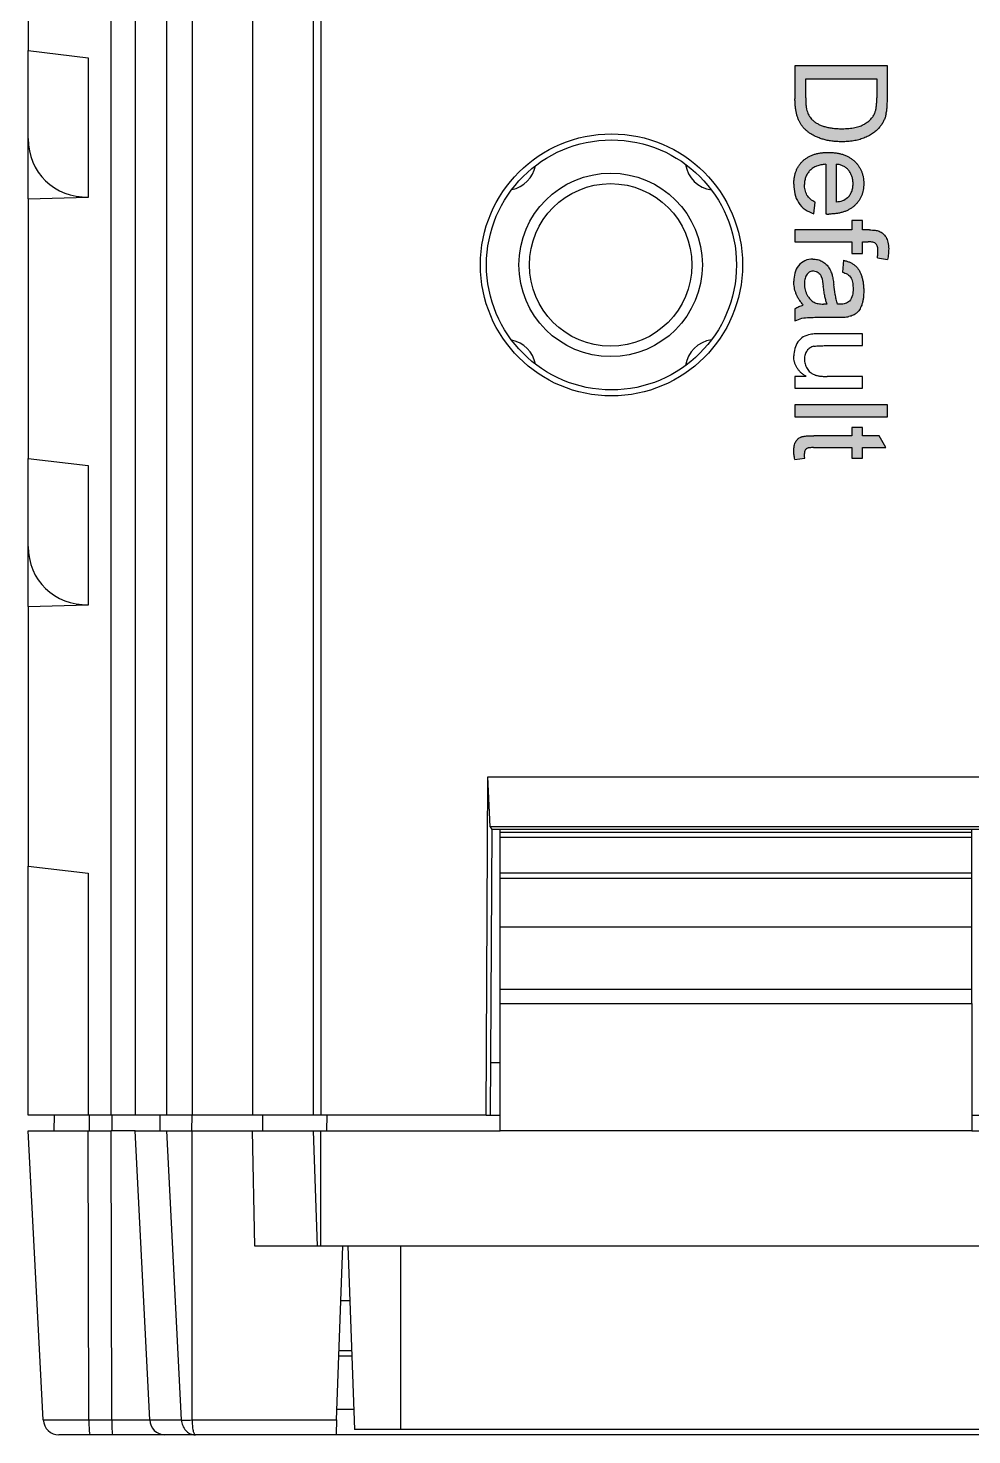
# Model space of a CAD drawing. Extents: x 322 to 1472, y 144 to 807.
# Drawn here: x 793.95 to 811.95, y 313.32 to 340.16 of the extents above; entities that cross this region are included whole.
import ezdxf

# ---------------------------------------------------------------- set-up
doc = ezdxf.new("R2010")
doc.units = 0
doc.header["$LTSCALE"] = 2
doc.layers.get('0').update_dxf_attribs({"linetype": 'CONTINUOUS'})
doc.layers.add('DIM', color=7, linetype='CONTINUOUS')

msp = doc.modelspace()

# ---------------------------------------------------------------- hatches: boundary and pattern name
at = {"layer": 'DIM'}
h = msp.add_hatch(color=7, dxfattribs=at)
edge = h.paths.add_edge_path()
edge.add_line((810.341, 338.832), (810.341, 339.436))
edge.add_line((810.341, 339.436), (808.577, 339.436))
edge.add_line((808.577, 339.436), (808.577, 338.804))
edge.add_spline(control_points=[(808.577, 338.804), (808.577, 338.778), (808.578, 338.728), (808.584, 338.655), (808.593, 338.587), (808.606, 338.524), (808.623, 338.465), (808.643, 338.41), (808.667, 338.359), (808.695, 338.313), (808.727, 338.27), (808.765, 338.229), (808.808, 338.19), (808.856, 338.153), (808.911, 338.118), (808.972, 338.086), (809.04, 338.059), (809.114, 338.033), (809.194, 338.013), (809.281, 337.999), (809.373, 337.99), (809.436, 337.989), (809.469, 337.988)], knot_values=[0, 0, 0, 0, 0.055711, 0.108245, 0.158034, 0.204733, 0.249127, 0.291321, 0.331315, 0.369829, 0.408152, 0.448111, 0.490062, 0.533959, 0.58038, 0.629976, 0.683019, 0.739655, 0.799762, 0.862723, 0.929456, 1, 1, 1, 1], degree=3, periodic=0)
edge.add_spline(control_points=[(809.469, 337.988), (809.488, 337.988), (809.526, 337.989), (809.583, 337.992), (809.638, 337.997), (809.691, 338.005), (809.743, 338.014), (809.793, 338.027), (809.841, 338.04), (809.888, 338.057), (809.933, 338.075), (809.976, 338.095), (810.016, 338.118), (810.055, 338.142), (810.092, 338.17), (810.127, 338.199), (810.159, 338.23), (810.179, 338.253), (810.189, 338.264)], knot_values=[0, 0, 0, 0, 0.073164, 0.144212, 0.213251, 0.280903, 0.346729, 0.411033, 0.474185, 0.536158, 0.597, 0.656299, 0.714647, 0.772453, 0.829467, 0.886118, 0.943188, 1, 1, 1, 1], degree=3, periodic=0)
edge.add_spline(control_points=[(810.189, 338.264), (810.204, 338.282), (810.233, 338.319), (810.268, 338.381), (810.297, 338.449), (810.309, 338.496), (810.315, 338.521)], knot_values=[0, 0, 0, 0, 0.242191, 0.486857, 0.738805, 1, 1, 1, 1], degree=3, periodic=0)
edge.add_spline(control_points=[(810.315, 338.521), (810.321, 338.546), (810.325, 338.572), (810.329, 338.598), (810.332, 338.624), (810.335, 338.65), (810.336, 338.676), (810.34, 338.728), (810.341, 338.78), (810.341, 338.832)], knot_values=[0, 0, 0, 0, 0.000078, 0.000078, 0.000078, 0.000157, 0.000157, 0.000157, 0.000313, 0.000313, 0.000313, 0.000313], degree=3, periodic=0)
edge = h.paths.add_edge_path()
edge.add_spline(control_points=[(809.211, 337.785), (809.237, 337.784), (809.288, 337.784), (809.362, 337.776), (809.431, 337.763), (809.496, 337.745), (809.557, 337.722), (809.613, 337.692), (809.665, 337.659), (809.711, 337.62), (809.753, 337.577), (809.789, 337.531), (809.82, 337.481), (809.845, 337.429), (809.865, 337.373), (809.879, 337.315), (809.887, 337.253), (809.888, 337.211), (809.889, 337.189)], knot_values=[0, 0, 0, 0, 0.077009, 0.149528, 0.219025, 0.284892, 0.348444, 0.409696, 0.470089, 0.529663, 0.588511, 0.645802, 0.702657, 0.759421, 0.816772, 0.875637, 0.93649, 1, 1, 1, 1], degree=3, periodic=0)
edge.add_spline(control_points=[(809.889, 337.189), (809.888, 337.168), (809.887, 337.127), (809.879, 337.067), (809.866, 337.01), (809.846, 336.956), (809.821, 336.905), (809.791, 336.857), (809.755, 336.812), (809.715, 336.77), (809.669, 336.732), (809.618, 336.699), (809.563, 336.671), (809.503, 336.648), (809.439, 336.631), (809.371, 336.618), (809.299, 336.61), (809.249, 336.609), (809.223, 336.609)], knot_values=[0, 0, 0, 0, 0.062836, 0.122971, 0.181637, 0.238963, 0.295272, 0.352148, 0.409474, 0.46841, 0.528347, 0.588545, 0.650243, 0.713999, 0.780252, 0.849529, 0.922648, 1, 1, 1, 1], degree=3, periodic=0)
edge.add_spline(control_points=[(809.223, 336.609), (809.213, 336.609), (809.204, 336.609), (809.194, 336.609), (809.189, 336.609), (809.184, 336.609), (809.179, 336.61), (809.175, 336.61), (809.17, 336.61), (809.165, 336.61)], knot_values=[0, 0, 0, 0, 0.000029, 0.000029, 0.000029, 0.000043, 0.000043, 0.000043, 0.000058, 0.000058, 0.000058, 0.000058], degree=3, periodic=0)
edge.add_line((809.165, 336.61), (809.165, 337.559))
edge.add_spline(control_points=[(809.165, 337.559), (809.149, 337.557), (809.118, 337.555), (809.073, 337.547), (809.03, 337.537), (808.991, 337.524), (808.954, 337.508), (808.921, 337.488), (808.89, 337.466), (808.863, 337.44), (808.838, 337.413), (808.816, 337.384), (808.798, 337.353), (808.783, 337.32), (808.772, 337.286), (808.764, 337.25), (808.759, 337.212), (808.758, 337.187), (808.758, 337.173)], knot_values=[0, 0, 0, 0, 0.076546, 0.149754, 0.218882, 0.285099, 0.348766, 0.410233, 0.470857, 0.530387, 0.589538, 0.646884, 0.704289, 0.761368, 0.81848, 0.876944, 0.937289, 1, 1, 1, 1], degree=3, periodic=0)
edge.add_spline(control_points=[(808.758, 337.173), (808.759, 337.138), (808.761, 337.103), (808.776, 337.035), (808.789, 337.002), (808.823, 336.941), (808.847, 336.914), (808.9, 336.87), (808.93, 336.853), (808.961, 336.837)], knot_values=[0, 0, 0, 0, 0.25, 0.25, 0.5, 0.5, 0.75, 0.75, 1, 1, 1, 1], degree=3, periodic=0)
edge.add_line((808.961, 336.837), (808.939, 336.616))
edge.add_spline(control_points=[(808.939, 336.616), (808.88, 336.634), (808.823, 336.659), (808.722, 336.73), (808.679, 336.775), (808.612, 336.878), (808.588, 336.936), (808.56, 337.055), (808.555, 337.116), (808.554, 337.177)], knot_values=[0, 0, 0, 0, 0.25, 0.25, 0.5, 0.5, 0.75, 0.75, 1, 1, 1, 1], degree=3, periodic=0)
edge.add_spline(control_points=[(808.554, 337.177), (808.555, 337.2), (808.556, 337.244), (808.564, 337.309), (808.578, 337.37), (808.596, 337.428), (808.621, 337.482), (808.65, 337.532), (808.686, 337.579), (808.726, 337.622), (808.771, 337.66), (808.822, 337.693), (808.876, 337.722), (808.934, 337.745), (808.997, 337.763), (809.065, 337.776), (809.136, 337.784), (809.185, 337.784), (809.211, 337.785)], knot_values=[0, 0, 0, 0, 0.067347, 0.131262, 0.193092, 0.252518, 0.310717, 0.367761, 0.425498, 0.483458, 0.542074, 0.601156, 0.661042, 0.722871, 0.787428, 0.854507, 0.92535, 1, 1, 1, 1], degree=3, periodic=0)
edge = h.paths.add_edge_path()
edge.add_spline(control_points=[(810.182, 336.282), (810.195, 336.276), (810.221, 336.264), (810.256, 336.237), (810.287, 336.205), (810.315, 336.166), (810.337, 336.121), (810.352, 336.068), (810.362, 336.008), (810.363, 335.965), (810.364, 335.943)], knot_values=[0, 0, 0, 0, 0.105246, 0.210587, 0.319712, 0.434051, 0.55626, 0.689359, 0.836891, 1, 1, 1, 1], degree=3, periodic=0)
edge.add_spline(control_points=[(810.364, 335.943), (810.363, 335.927), (810.363, 335.895), (810.358, 335.846), (810.352, 335.795), (810.345, 335.76), (810.341, 335.742)], knot_values=[0, 0, 0, 0, 0.231126, 0.473559, 0.729501, 1, 1, 1, 1], degree=3, periodic=0)
edge.add_line((810.341, 335.742), (810.149, 335.775))
edge.add_spline(control_points=[(810.149, 335.775), (810.152, 335.796), (810.158, 335.838), (810.159, 335.881), (810.16, 335.901)], knot_values=[0, 0, 0, 0, 0.51581, 1, 1, 1, 1], degree=3, periodic=0)
edge.add_spline(control_points=[(810.16, 335.901), (810.16, 335.916), (810.159, 335.944), (810.152, 335.983), (810.14, 336.015), (810.122, 336.041), (810.097, 336.06), (810.063, 336.071), (810.022, 336.079), (809.992, 336.08), (809.975, 336.08)], knot_values=[0, 0, 0, 0, 0.150092, 0.278912, 0.389369, 0.486824, 0.584707, 0.699957, 0.837046, 1, 1, 1, 1], degree=3, periodic=0)
edge.add_line((809.975, 336.08), (809.866, 336.08))
edge.add_line((809.866, 336.08), (809.866, 335.854))
edge.add_line((809.866, 335.854), (809.663, 335.854))
edge.add_line((809.663, 335.854), (809.663, 336.08))
edge.add_line((809.663, 336.08), (808.577, 336.08))
edge.add_line((808.577, 336.08), (808.577, 336.306))
edge.add_line((808.577, 336.306), (809.663, 336.306))
edge.add_line((809.663, 336.306), (809.663, 336.487))
edge.add_line((809.663, 336.487), (809.866, 336.487))
edge.add_line((809.866, 336.487), (809.866, 336.306))
edge.add_line((809.866, 336.306), (809.997, 336.306))
edge.add_spline(control_points=[(809.997, 336.306), (810.016, 336.306), (810.053, 336.305), (810.103, 336.301), (810.145, 336.294), (810.17, 336.286), (810.182, 336.282)], knot_values=[0, 0, 0, 0, 0.310103, 0.579649, 0.808071, 1, 1, 1, 1], degree=3, periodic=0)
edge = h.paths.add_edge_path()
edge.add_spline(control_points=[(809.889, 335.143), (809.888, 335.116), (809.887, 335.066), (809.88, 334.995), (809.869, 334.931), (809.852, 334.875), (809.831, 334.826), (809.808, 334.784), (809.783, 334.749), (809.754, 334.72), (809.722, 334.697), (809.687, 334.678), (809.648, 334.663), (809.62, 334.656), (809.606, 334.652)], knot_values=[0, 0, 0, 0, 0.127702, 0.243368, 0.347189, 0.441283, 0.526055, 0.60282, 0.672114, 0.735775, 0.797778, 0.861765, 0.928534, 1, 1, 1, 1], degree=3, periodic=0)
edge.add_spline(control_points=[(809.606, 334.652), (809.574, 334.647), (809.542, 334.645), (809.51, 334.643), (809.494, 334.643), (809.477, 334.642), (809.461, 334.642), (809.445, 334.642), (809.429, 334.641), (809.413, 334.641)], knot_values=[0, 0, 0, 0, 0.000097, 0.000097, 0.000097, 0.000145, 0.000145, 0.000145, 0.000194, 0.000194, 0.000194, 0.000194], degree=3, periodic=0)
edge.add_line((809.413, 334.641), (809.137, 334.641))
edge.add_spline(control_points=[(809.137, 334.641), (809.041, 334.641), (808.946, 334.64), (808.804, 334.634), (808.756, 334.63), (808.665, 334.61), (808.621, 334.593), (808.577, 334.574)], knot_values=[0, 0, 0, 0, 0.5, 0.5, 0.75, 0.75, 1, 1, 1, 1], degree=3, periodic=0)
edge.add_line((808.577, 334.574), (808.577, 334.8))
edge.add_spline(control_points=[(808.577, 334.8), (808.589, 334.808), (808.612, 334.825), (808.651, 334.844), (808.692, 334.859), (808.721, 334.865), (808.735, 334.868)], knot_values=[0, 0, 0, 0, 0.245708, 0.491046, 0.741711, 1, 1, 1, 1], degree=3, periodic=0)
edge.add_spline(control_points=[(808.735, 334.868), (808.72, 334.887), (808.69, 334.926), (808.651, 334.984), (808.619, 335.04), (808.595, 335.096), (808.576, 335.151), (808.564, 335.208), (808.556, 335.267), (808.555, 335.307), (808.554, 335.328)], knot_values=[0, 0, 0, 0, 0.149649, 0.288318, 0.415394, 0.533751, 0.647854, 0.762534, 0.879627, 1, 1, 1, 1], degree=3, periodic=0)
edge.add_spline(control_points=[(808.554, 335.328), (808.556, 335.38), (808.56, 335.433), (808.586, 335.535), (808.609, 335.583), (808.676, 335.664), (808.718, 335.697), (808.813, 335.741), (808.866, 335.748), (808.919, 335.749)], knot_values=[0, 0, 0, 0, 0.25, 0.25, 0.5, 0.5, 0.75, 0.75, 1, 1, 1, 1], degree=3, periodic=0)
edge.add_spline(control_points=[(808.919, 335.749), (808.934, 335.749), (808.964, 335.748), (809.008, 335.74), (809.05, 335.728), (809.09, 335.709), (809.127, 335.687), (809.16, 335.661), (809.189, 335.633), (809.214, 335.601), (809.236, 335.566), (809.255, 335.529), (809.272, 335.49), (809.28, 335.463), (809.284, 335.45)], knot_values=[0, 0, 0, 0, 0.090098, 0.176573, 0.262615, 0.347783, 0.431934, 0.51333, 0.593591, 0.672925, 0.75318, 0.833665, 0.91618, 1, 1, 1, 1], degree=3, periodic=0)
edge.add_spline(control_points=[(809.284, 335.45), (809.287, 335.438), (809.294, 335.413), (809.302, 335.37), (809.31, 335.32), (809.314, 335.283), (809.317, 335.264)], knot_values=[0, 0, 0, 0, 0.188812, 0.4193, 0.688495, 1, 1, 1, 1], degree=3, periodic=0)
edge.add_spline(control_points=[(809.317, 335.264), (809.325, 335.201), (809.334, 335.138), (809.345, 335.076), (809.351, 335.045), (809.357, 335.014), (809.364, 334.983), (809.372, 334.952), (809.381, 334.921), (809.391, 334.891)], knot_values=[0, 0, 0, 0, 0.00019, 0.00019, 0.00019, 0.000285, 0.000285, 0.000285, 0.000381, 0.000381, 0.000381, 0.000381], degree=3, periodic=0)
edge.add_spline(control_points=[(809.391, 334.891), (809.4, 334.891), (809.409, 334.891), (809.417, 334.891), (809.422, 334.891), (809.426, 334.89), (809.431, 334.89), (809.435, 334.89), (809.439, 334.89), (809.444, 334.89)], knot_values=[0, 0, 0, 0, 0.000026, 0.000026, 0.000026, 0.000039, 0.000039, 0.000039, 0.000053, 0.000053, 0.000053, 0.000053], degree=3, periodic=0)
edge.add_spline(control_points=[(809.444, 334.89), (809.475, 334.891), (809.507, 334.893), (809.567, 334.91), (809.595, 334.925), (809.617, 334.948)], knot_values=[0, 0, 0, 0, 0.5, 0.5, 1, 1, 1, 1], degree=3, periodic=0)
edge.add_spline(control_points=[(809.617, 334.948), (809.643, 334.981), (809.661, 335.019), (809.682, 335.1), (809.684, 335.142), (809.685, 335.183)], knot_values=[0, 0, 0, 0, 0.5, 0.5, 1, 1, 1, 1], degree=3, periodic=0)
edge.add_spline(control_points=[(809.685, 335.183), (809.685, 335.218), (809.683, 335.253), (809.673, 335.321), (809.665, 335.355), (809.631, 335.417), (809.605, 335.441), (809.547, 335.478), (809.515, 335.49), (809.482, 335.501)], knot_values=[0, 0, 0, 0, 0.25, 0.25, 0.5, 0.5, 0.75, 0.75, 1, 1, 1, 1], degree=3, periodic=0)
edge.add_line((809.482, 335.501), (809.504, 335.727))
edge.add_spline(control_points=[(809.504, 335.727), (809.525, 335.722), (809.566, 335.712), (809.624, 335.69), (809.674, 335.663), (809.72, 335.632), (809.759, 335.593), (809.793, 335.548), (809.822, 335.495), (809.846, 335.436), (809.865, 335.37), (809.879, 335.298), (809.887, 335.222), (809.888, 335.17), (809.889, 335.143)], knot_values=[0, 0, 0, 0, 0.085109, 0.16434, 0.23809, 0.308295, 0.378119, 0.450588, 0.528515, 0.611922, 0.701438, 0.795468, 0.894769, 1, 1, 1, 1], degree=3, periodic=0)
h.paths.add_polyline_path([(810.341, 332.742), (810.341, 332.968), (808.577, 332.968), (808.577, 332.742)])
edge = h.paths.add_edge_path()
edge.add_line((810.308, 332.154), (810.18, 332.38))
edge.add_line((810.18, 332.38), (809.866, 332.38))
edge.add_line((809.866, 332.38), (809.866, 332.538))
edge.add_line((809.866, 332.538), (809.663, 332.538))
edge.add_line((809.663, 332.538), (809.663, 332.38))
edge.add_line((809.663, 332.38), (808.939, 332.38))
edge.add_spline(control_points=[(808.939, 332.38), (808.924, 332.38), (808.895, 332.38), (808.853, 332.378), (808.815, 332.377), (808.782, 332.374), (808.752, 332.37), (808.727, 332.366), (808.706, 332.361), (808.683, 332.353), (808.659, 332.34), (808.633, 332.319), (808.61, 332.294), (808.59, 332.265), (808.573, 332.229), (808.563, 332.187), (808.555, 332.139), (808.555, 332.105), (808.554, 332.087)], knot_values=[0, 0, 0, 0, 0.08041, 0.153438, 0.219692, 0.27866, 0.330446, 0.374984, 0.413237, 0.444733, 0.50091, 0.558196, 0.616406, 0.678336, 0.745857, 0.820881, 0.905293, 1, 1, 1, 1], degree=3, periodic=0)
edge.add_spline(control_points=[(808.554, 332.087), (808.555, 332.075), (808.555, 332.05), (808.559, 332.011), (808.565, 331.97), (808.571, 331.942), (808.574, 331.928)], knot_values=[0, 0, 0, 0, 0.226392, 0.467087, 0.724667, 1, 1, 1, 1], degree=3, periodic=0)
edge.add_line((808.574, 331.928), (808.764, 331.95))
edge.add_spline(control_points=[(808.764, 331.95), (808.763, 331.958), (808.762, 331.965), (808.761, 331.972), (808.761, 331.98), (808.76, 331.987), (808.76, 331.995), (808.759, 332.009), (808.758, 332.024), (808.758, 332.039)], knot_values=[0, 0, 0, 0, 0.000022, 0.000022, 0.000022, 0.000044, 0.000044, 0.000044, 0.000089, 0.000089, 0.000089, 0.000089], degree=3, periodic=0)
edge.add_spline(control_points=[(808.758, 332.039), (808.758, 332.046), (808.759, 332.059), (808.761, 332.078), (808.766, 332.095), (808.775, 332.112), (808.79, 332.13), (808.811, 332.143), (808.834, 332.149), (808.859, 332.151), (808.892, 332.154), (808.917, 332.154), (808.931, 332.154)], knot_values=[0, 0, 0, 0, 0.087002, 0.164627, 0.234262, 0.295791, 0.406691, 0.518458, 0.590477, 0.694123, 0.830533, 1, 1, 1, 1], degree=3, periodic=0)
edge.add_line((808.931, 332.154), (809.663, 332.154))
edge.add_line((809.663, 332.154), (809.663, 331.95))
edge.add_line((809.663, 331.95), (809.866, 331.95))
edge.add_line((809.866, 331.95), (809.866, 332.154))
edge.add_line((809.866, 332.154), (810.308, 332.154))
edge = h.paths.add_edge_path()
edge.add_line((808.781, 338.823), (808.781, 339.187))
edge.add_line((808.781, 339.187), (810.137, 339.187))
edge.add_line((810.137, 339.187), (810.137, 338.829))
edge.add_spline(control_points=[(810.137, 338.829), (810.137, 338.813), (810.137, 338.782), (810.136, 338.737), (810.133, 338.695), (810.128, 338.657), (810.124, 338.622), (810.117, 338.591), (810.11, 338.563), (810.104, 338.546), (810.101, 338.538)], knot_values=[0, 0, 0, 0, 0.163966, 0.317219, 0.458754, 0.588794, 0.707262, 0.814752, 0.912575, 1, 1, 1, 1], degree=3, periodic=0)
edge.add_spline(control_points=[(810.101, 338.538), (810.096, 338.527), (810.087, 338.507), (810.07, 338.477), (810.049, 338.448), (810.025, 338.421), (809.999, 338.395), (809.969, 338.37), (809.936, 338.347), (809.9, 338.324), (809.861, 338.303), (809.817, 338.285), (809.769, 338.27), (809.718, 338.258), (809.662, 338.249), (809.602, 338.242), (809.539, 338.238), (809.495, 338.237), (809.472, 338.237)], knot_values=[0, 0, 0, 0, 0.045739, 0.092192, 0.139392, 0.188147, 0.238475, 0.290706, 0.345457, 0.402572, 0.462819, 0.526423, 0.593502, 0.665218, 0.741313, 0.822603, 0.908745, 1, 1, 1, 1], degree=3, periodic=0)
edge.add_spline(control_points=[(809.472, 338.237), (809.44, 338.237), (809.378, 338.238), (809.288, 338.247), (809.206, 338.26), (809.132, 338.28), (809.064, 338.304), (809.004, 338.334), (808.951, 338.367), (808.92, 338.394), (808.905, 338.407)], knot_values=[0, 0, 0, 0, 0.159914, 0.308171, 0.444839, 0.571629, 0.689554, 0.799137, 0.902225, 1, 1, 1, 1], degree=3, periodic=0)
edge.add_spline(control_points=[(808.905, 338.407), (808.896, 338.417), (808.876, 338.437), (808.851, 338.473), (808.83, 338.514), (808.812, 338.561), (808.797, 338.614), (808.788, 338.676), (808.782, 338.747), (808.781, 338.797), (808.781, 338.823)], knot_values=[0, 0, 0, 0, 0.092927, 0.190101, 0.292671, 0.402362, 0.523803, 0.663293, 0.822015, 1, 1, 1, 1], degree=3, periodic=0)
edge = h.paths.add_edge_path(flags=16)
edge.add_line((809.369, 336.835), (809.369, 337.559))
edge.add_spline(control_points=[(809.369, 337.559), (809.38, 337.557), (809.403, 337.555), (809.437, 337.548), (809.468, 337.538), (809.498, 337.525), (809.526, 337.509), (809.553, 337.491), (809.577, 337.469), (809.599, 337.445), (809.619, 337.418), (809.637, 337.39), (809.652, 337.36), (809.664, 337.329), (809.674, 337.297), (809.68, 337.262), (809.684, 337.227), (809.685, 337.202), (809.685, 337.19)], knot_values=[0, 0, 0, 0, 0.065409, 0.129085, 0.190281, 0.250223, 0.309856, 0.369178, 0.429095, 0.490822, 0.552609, 0.614486, 0.675499, 0.737376, 0.800264, 0.865095, 0.931081, 1, 1, 1, 1], degree=3, periodic=0)
edge.add_spline(control_points=[(809.685, 337.19), (809.685, 337.176), (809.684, 337.15), (809.679, 337.111), (809.671, 337.074), (809.659, 337.038), (809.643, 337.005), (809.625, 336.974), (809.603, 336.944), (809.586, 336.927), (809.577, 336.918)], knot_values=[0, 0, 0, 0, 0.136244, 0.266361, 0.391605, 0.514434, 0.635729, 0.755671, 0.8763, 1, 1, 1, 1], degree=3, periodic=0)
edge.add_spline(control_points=[(809.577, 336.918), (809.549, 336.892), (809.516, 336.872), (809.445, 336.846), (809.407, 336.84), (809.369, 336.835)], knot_values=[0, 0, 0, 0, 0.5, 0.5, 1, 1, 1, 1], degree=3, periodic=0)
edge = h.paths.add_edge_path(flags=16)
edge.add_spline(control_points=[(808.931, 335.523), (808.919, 335.523), (808.896, 335.521), (808.862, 335.508), (808.832, 335.489), (808.806, 335.46), (808.784, 335.425), (808.769, 335.381), (808.76, 335.331), (808.759, 335.295), (808.758, 335.276)], knot_values=[0, 0, 0, 0, 0.106177, 0.20868, 0.312737, 0.425101, 0.548066, 0.68164, 0.83148, 1, 1, 1, 1], degree=3, periodic=0)
edge.add_spline(control_points=[(808.758, 335.276), (808.758, 335.257), (808.759, 335.218), (808.77, 335.163), (808.787, 335.11), (808.81, 335.062), (808.838, 335.019), (808.87, 334.981), (808.904, 334.949), (808.93, 334.933), (808.943, 334.925)], knot_values=[0, 0, 0, 0, 0.140553, 0.275516, 0.406786, 0.536132, 0.661649, 0.779376, 0.890775, 1, 1, 1, 1], degree=3, periodic=0)
edge.add_spline(control_points=[(808.943, 334.925), (808.954, 334.919), (808.978, 334.908), (809.02, 334.899), (809.069, 334.892), (809.103, 334.892), (809.122, 334.891)], knot_values=[0, 0, 0, 0, 0.201647, 0.431746, 0.697652, 1, 1, 1, 1], degree=3, periodic=0)
edge.add_line((809.122, 334.891), (809.188, 334.89))
edge.add_spline(control_points=[(809.188, 334.89), (809.184, 334.9), (809.177, 334.921), (809.168, 334.955), (809.158, 334.992), (809.149, 335.033), (809.14, 335.077), (809.132, 335.125), (809.124, 335.177), (809.12, 335.212), (809.117, 335.23)], knot_values=[0, 0, 0, 0, 0.091169, 0.192402, 0.302457, 0.421923, 0.552321, 0.691338, 0.841219, 1, 1, 1, 1], degree=3, periodic=0)
edge.add_spline(control_points=[(809.117, 335.23), (809.109, 335.294), (809.102, 335.358), (809.066, 335.447), (809.047, 335.474), (808.995, 335.512), (808.964, 335.522), (808.931, 335.523)], knot_values=[0, 0, 0, 0, 0.5, 0.5, 0.75, 0.75, 1, 1, 1, 1], degree=3, periodic=0)

# ---------------------------------------------------------------- linework, layer by layer
at = {"color": 8, "linetype": 'CONTINUOUS'}
for p, q in [((795.533, 319.421), (795.533, 388.921)), ((795.992, 388.921), (795.992, 319.421)), ((796.597, 319.421), (796.597, 388.921)), ((797.078, 388.921), (797.078, 319.421)), ((799.393, 319.421), (799.393, 388.921)), ((799.532, 388.921), (799.532, 319.421)), ((795.098, 339.592), (795.098, 336.934)), ((810.341, 339.436), (808.577, 339.436)), ((808.577, 339.436), (808.577, 338.804)), ((810.341, 338.832), (810.341, 339.436)), ((808.781, 339.187), (810.137, 339.187)), ((808.781, 338.823), (808.781, 339.187)), ((810.137, 339.187), (810.137, 338.829)), ((809.165, 337.559), (809.165, 336.61)), ((809.369, 336.835), (809.369, 337.559)), ((808.939, 336.616), (808.961, 336.837)), ((809.663, 336.306), (808.577, 336.306)), ((808.577, 336.306), (808.577, 336.08)), ((809.866, 336.487), (809.663, 336.487)), ((809.663, 336.487), (809.663, 336.306)), ((809.866, 336.306), (809.866, 336.487)), ((809.997, 336.306), (809.866, 336.306)), ((808.577, 336.08), (809.663, 336.08)), ((809.663, 336.08), (809.663, 335.854)), ((809.866, 335.854), (809.866, 336.08)), ((809.866, 336.08), (809.975, 336.08)), ((809.504, 335.727), (809.482, 335.501)), ((809.663, 335.854), (809.866, 335.854)), ((810.149, 335.775), (810.341, 335.742)), ((808.577, 334.8), (808.577, 334.574)), ((809.188, 334.89), (809.122, 334.891)), ((809.137, 334.641), (809.413, 334.641)), ((809.866, 334.325), (809.071, 334.325)), ((809.165, 334.099), (809.866, 334.099)), ((809.866, 334.099), (809.866, 334.325)), ((808.788, 333.511), (808.577, 333.511)), ((808.577, 333.511), (808.577, 333.285)), ((809.866, 333.511), (809.189, 333.511)), ((809.866, 333.285), (809.866, 333.511)), ((808.577, 333.285), (809.866, 333.285)), ((810.341, 332.968), (808.577, 332.968)), ((808.577, 332.968), (808.577, 332.742)), ((810.341, 332.742), (810.341, 332.968)), ((808.577, 332.742), (810.341, 332.742)), ((809.866, 332.538), (809.663, 332.538)), ((809.663, 332.538), (809.663, 332.38)), ((809.866, 332.38), (809.866, 332.538)), ((809.663, 332.38), (808.939, 332.38)), ((810.18, 332.38), (809.866, 332.38)), ((810.308, 332.154), (810.18, 332.38)), ((808.574, 331.928), (808.764, 331.95)), ((808.931, 332.154), (809.663, 332.154)), ((809.663, 332.154), (809.663, 331.95)), ((809.663, 331.95), (809.866, 331.95)), ((809.866, 331.95), (809.866, 332.154)), ((809.866, 332.154), (810.308, 332.154)), ((795.098, 331.814), (795.098, 329.156)), ((802.951, 324.721), (811.951, 324.721)), ((795.098, 324.036), (795.098, 319.421)), ((802.951, 324.04), (811.951, 324.04)), ((802.951, 323.941), (811.951, 323.941)), ((802.951, 323.015), (811.951, 323.015)), ((802.951, 321.821), (811.951, 321.821)), ((802.951, 321.55), (811.951, 321.55)), ((795.12, 319.121), (795.12, 319.421)), ((795.555, 319.121), (795.555, 319.421)), ((796.467, 319.121), (796.472, 319.421)), ((795.111, 313.605), (795.098, 319.121)), ((795.546, 313.605), (795.533, 319.121)), ((796.27, 313.605), (795.992, 319.121)), ((796.875, 313.605), (796.597, 319.121)), ((797.078, 313.605), (797.078, 319.121)), ((799.473, 316.921), (799.393, 319.121)), ((799.532, 316.921), (799.532, 319.121)), ((801.051, 316.921), (801.051, 313.421)), ((794.24, 313.605), (795.111, 313.605)), ((795.111, 313.605), (795.546, 313.605)), ((795.546, 313.605), (796.27, 313.605)), ((796.27, 313.605), (796.875, 313.605)), ((797.078, 313.605), (799.835, 313.605))]:
    msp.add_line(p, q, dxfattribs=at)
at = {"color": 7, "linetype": 'CONTINUOUS'}
for p, q in [((798.227, 388.921), (798.227, 319.421)), ((793.951, 344.677), (793.951, 339.727)), ((793.951, 339.727), (795.098, 339.592)), ((793.951, 338.048), (793.951, 339.727)), ((793.951, 336.899), (793.951, 339.727)), ((793.951, 336.899), (795.098, 336.934)), ((793.951, 336.899), (793.951, 331.949)), ((793.951, 331.949), (795.098, 331.814)), ((793.951, 330.27), (793.951, 331.949)), ((793.951, 329.121), (793.951, 331.949)), ((793.951, 329.121), (795.098, 329.156)), ((793.951, 329.121), (793.951, 324.171)), ((802.688, 319.421), (802.721, 325.871)), ((802.721, 325.871), (812.18, 325.871)), ((802.766, 324.918), (802.721, 325.871)), ((802.793, 324.871), (802.764, 319.421)), ((802.793, 324.871), (802.764, 319.421)), ((812.135, 324.918), (802.766, 324.918)), ((802.766, 324.918), (802.793, 324.871)), ((802.801, 324.871), (802.793, 324.871)), ((812.101, 324.871), (802.801, 324.871)), ((802.951, 324.821), (802.951, 324.871)), ((802.951, 324.821), (811.951, 324.821)), ((802.951, 324.721), (802.951, 324.821)), ((802.951, 324.04), (802.951, 324.721)), ((811.951, 324.821), (811.951, 324.871)), ((811.951, 324.721), (811.951, 324.821)), ((811.951, 324.04), (811.951, 324.721)), ((793.951, 324.171), (795.098, 324.036)), ((793.951, 319.421), (793.951, 324.171)), ((802.951, 323.941), (802.951, 324.04)), ((802.951, 323.015), (802.951, 323.941)), ((811.951, 323.941), (811.951, 324.04)), ((811.951, 323.015), (811.951, 323.941)), ((802.951, 321.821), (802.951, 323.015)), ((811.951, 321.821), (811.951, 323.015)), ((802.951, 321.55), (802.951, 321.821)), ((811.951, 321.55), (811.951, 321.821)), ((802.77, 320.421), (802.942, 320.421)), ((795.098, 319.421), (793.951, 319.421)), ((794.445, 319.121), (794.451, 319.421)), ((795.533, 319.421), (795.098, 319.421)), ((795.992, 319.421), (795.533, 319.421)), ((796.597, 319.421), (795.992, 319.421)), ((797.078, 319.421), (796.597, 319.421)), ((797.074, 319.121), (797.078, 319.421)), ((798.227, 319.421), (797.078, 319.421)), ((799.393, 319.421), (798.227, 319.421)), ((798.427, 319.121), (798.429, 319.421)), ((802.688, 319.421), (799.532, 319.421)), ((799.651, 319.121), (799.653, 319.421)), ((802.688, 319.421), (802.713, 319.421)), ((802.713, 319.421), (802.951, 319.421)), ((811.951, 319.421), (812.188, 319.421)), ((794.24, 313.605), (793.951, 319.121)), ((793.951, 319.121), (795.098, 319.121)), ((795.098, 319.121), (795.533, 319.121)), ((795.992, 319.121), (795.533, 319.121)), ((795.992, 319.121), (796.597, 319.121)), ((796.597, 319.121), (797.078, 319.121)), ((797.078, 319.121), (798.227, 319.121)), ((798.274, 316.921), (798.227, 319.121)), ((798.227, 319.121), (799.393, 319.121)), ((799.393, 319.121), (799.532, 319.121)), ((799.532, 319.121), (802.951, 319.121)), ((811.951, 319.121), (802.951, 319.121)), ((811.951, 319.121), (815.37, 319.121)), ((799.473, 316.921), (798.274, 316.921)), ((799.532, 316.921), (799.473, 316.921)), ((815.37, 316.921), (799.532, 316.921)), ((799.835, 313.605), (799.951, 316.921)), ((800.051, 316.921), (800.173, 313.421)), ((799.915, 315.885), (800.087, 315.885)), ((800.124, 314.821), (799.877, 314.821)), ((800.121, 314.921), (799.881, 314.921)), ((799.842, 313.813), (800.159, 313.813)), ((795.124, 313.321), (794.539, 313.321)), ((795.559, 313.321), (795.124, 313.321)), ((796.558, 313.321), (795.559, 313.321)), ((797.144, 313.321), (796.558, 313.321)), ((799.825, 313.321), (797.144, 313.321)), ((815.076, 313.321), (799.825, 313.321)), ((801.051, 313.421), (800.173, 313.421)), ((813.851, 313.421), (801.051, 313.421))]:
    msp.add_line(p, q, dxfattribs=at)
at = {"color": 7, "linetype": 'CONTINUOUS', "flags": 128}
msp.add_lwpolyline([(799.835, 313.605), (799.833, 313.549), (799.831, 313.495), (799.829, 313.446), (799.828, 313.403), (799.827, 313.368), (799.826, 313.342), (799.825, 313.326), (799.825, 313.321)], dxfattribs=at)
at = {"color": 7, "linetype": 'CONTINUOUS'}
for centre, radius in [((805.077, 335.639), 2.5), ((805.077, 335.638), 2.384), ((805.061, 335.639), 1.75)]:
    msp.add_circle(centre, radius, dxfattribs=at)
at = {"color": 8, "linetype": 'CONTINUOUS'}
msp.add_circle((805.061, 335.639), 1.55, dxfattribs=at)
at = {"color": 7, "linetype": 'CONTINUOUS'}
for centre, radius, start, end in [((803.061, 337.639), 0.575, 281.4742, 348.9638), ((807.061, 337.639), 0.575, 188.244, 262.2351), ((803.061, 333.639), 0.575, 10.88, 78.6445), ((807.061, 333.639), 0.575, 97.6549, 171.9035), ((794.539, 313.621), 0.3, 183, 270)]:
    msp.add_arc(centre, radius, start, end, dxfattribs=at)
at = {"color": 8, "linetype": 'CONTINUOUS'}
for centre, radius, start, end in [((796.72, 313.537), 1.61, 177.5624, 187.7013), ((797.155, 313.537), 1.61, 177.5624, 187.7009), ((796.563, 313.614), 0.294, 181.8131, 268.9244)]:
    msp.add_arc(centre, radius, start, end, dxfattribs=at)
at = {"color": 7, "linetype": 'CONTINUOUS'}
for centre in [(795.151, 338.137), (795.151, 330.359)]:
    msp.add_ellipse(centre, major_axis=(0.864, 0.897), ratio=0.92858, start_param=2.374717, end_param=3.90188, dxfattribs=at)
at = {"color": 8, "linetype": 'CONTINUOUS'}
for points, knots in [([(809.469, 337.988), (809.436, 337.989), (809.373, 337.99), (809.281, 337.999), (809.194, 338.013), (809.114, 338.033), (809.04, 338.059), (808.972, 338.086), (808.911, 338.118), (808.856, 338.153), (808.808, 338.19), (808.765, 338.229), (808.727, 338.27), (808.695, 338.313), (808.667, 338.359), (808.643, 338.41), (808.623, 338.465), (808.606, 338.524), (808.593, 338.587), (808.584, 338.655), (808.578, 338.728), (808.577, 338.778), (808.577, 338.804)], [0, 0, 0, 0, 0.0705442, 0.1372773, 0.2002382, 0.2603446, 0.3169805, 0.3700242, 0.4196204, 0.4660411, 0.5099381, 0.5518895, 0.5918478, 0.6301709, 0.6686851, 0.7086793, 0.7508727, 0.7952666, 0.8419656, 0.8917549, 0.9442891, 1, 1, 1, 1]), ([(808.781, 338.823), (808.781, 338.797), (808.782, 338.747), (808.788, 338.676), (808.797, 338.614), (808.812, 338.561), (808.83, 338.514), (808.851, 338.473), (808.876, 338.437), (808.896, 338.417), (808.905, 338.407)], [0, 0, 0, 0, 0.177985, 0.336707, 0.476197, 0.597638, 0.707329, 0.809899, 0.907073, 1, 1, 1, 1]), ([(810.101, 338.538), (810.104, 338.546), (810.11, 338.563), (810.117, 338.591), (810.124, 338.622), (810.128, 338.657), (810.133, 338.695), (810.136, 338.737), (810.137, 338.782), (810.137, 338.813), (810.137, 338.829)], [0, 0, 0, 0, 0.087425, 0.185248, 0.292738, 0.411206, 0.541246, 0.682781, 0.836034, 1, 1, 1, 1]), ([(810.315, 338.521), (810.321, 338.546), (810.325, 338.572), (810.329, 338.598), (810.332, 338.624), (810.335, 338.65), (810.336, 338.676), (810.34, 338.728), (810.341, 338.78), (810.341, 338.832)], [0, 0, 0, 0, 0.000078468, 0.000078468, 0.000078468, 0.0001568935, 0.0001568935, 0.0001568935, 0.0003132828, 0.0003132828, 0.0003132828, 0.0003132828]), ([(808.905, 338.407), (808.92, 338.394), (808.951, 338.367), (809.004, 338.334), (809.064, 338.304), (809.132, 338.28), (809.206, 338.26), (809.288, 338.247), (809.378, 338.238), (809.44, 338.237), (809.472, 338.237)], [0, 0, 0, 0, 0.097775, 0.200863, 0.310446, 0.428371, 0.555161, 0.691829, 0.840086, 1, 1, 1, 1]), ([(809.472, 338.237), (809.495, 338.237), (809.539, 338.238), (809.602, 338.242), (809.662, 338.249), (809.718, 338.258), (809.769, 338.27), (809.817, 338.285), (809.861, 338.303), (809.9, 338.324), (809.936, 338.347), (809.969, 338.37), (809.999, 338.395), (810.025, 338.421), (810.049, 338.448), (810.07, 338.477), (810.087, 338.507), (810.096, 338.527), (810.101, 338.538)], [0, 0, 0, 0, 0.091255, 0.177397, 0.258687, 0.334782, 0.406498, 0.473577, 0.537181, 0.597428, 0.654543, 0.709294, 0.761525, 0.811853, 0.860608, 0.907808, 0.954261, 1, 1, 1, 1]), ([(810.315, 338.521), (810.309, 338.496), (810.297, 338.449), (810.268, 338.381), (810.233, 338.319), (810.204, 338.282), (810.189, 338.264)], [0, 0, 0, 0, 0.261195, 0.513143, 0.757809, 1, 1, 1, 1]), ([(810.189, 338.264), (810.179, 338.253), (810.159, 338.23), (810.127, 338.199), (810.092, 338.17), (810.055, 338.142), (810.016, 338.118), (809.976, 338.095), (809.933, 338.075), (809.888, 338.057), (809.841, 338.04), (809.793, 338.027), (809.743, 338.014), (809.691, 338.005), (809.638, 337.997), (809.583, 337.992), (809.526, 337.989), (809.488, 337.988), (809.469, 337.988)], [0, 0, 0, 0, 0.056812, 0.113882, 0.170533, 0.227547, 0.285353, 0.343701, 0.403, 0.463842, 0.525815, 0.588967, 0.653271, 0.719097, 0.786749, 0.855788, 0.926836, 1, 1, 1, 1]), ([(808.554, 337.177), (808.555, 337.2), (808.556, 337.244), (808.564, 337.309), (808.578, 337.37), (808.596, 337.428), (808.621, 337.482), (808.65, 337.532), (808.686, 337.579), (808.726, 337.622), (808.771, 337.66), (808.822, 337.693), (808.876, 337.722), (808.934, 337.745), (808.997, 337.763), (809.065, 337.776), (809.136, 337.784), (809.185, 337.784), (809.211, 337.785)], [0, 0, 0, 0, 0.067347, 0.131262, 0.193092, 0.252518, 0.310717, 0.367761, 0.425498, 0.483458, 0.542074, 0.601156, 0.661042, 0.722871, 0.787428, 0.854507, 0.92535, 1, 1, 1, 1]), ([(809.211, 337.785), (809.237, 337.784), (809.288, 337.784), (809.362, 337.776), (809.431, 337.763), (809.496, 337.745), (809.557, 337.722), (809.613, 337.692), (809.665, 337.659), (809.711, 337.62), (809.753, 337.577), (809.789, 337.531), (809.82, 337.481), (809.845, 337.429), (809.865, 337.373), (809.879, 337.315), (809.887, 337.253), (809.888, 337.211), (809.889, 337.189)], [0, 0, 0, 0, 0.077009, 0.149528, 0.219025, 0.284892, 0.348444, 0.409696, 0.470089, 0.529663, 0.588511, 0.645802, 0.702657, 0.759421, 0.816772, 0.875637, 0.93649, 1, 1, 1, 1]), ([(809.165, 337.559), (809.149, 337.557), (809.118, 337.555), (809.073, 337.547), (809.03, 337.537), (808.991, 337.524), (808.954, 337.508), (808.921, 337.488), (808.89, 337.466), (808.863, 337.44), (808.838, 337.413), (808.816, 337.384), (808.798, 337.353), (808.783, 337.32), (808.772, 337.286), (808.764, 337.25), (808.759, 337.212), (808.758, 337.187), (808.758, 337.173)], [0, 0, 0, 0, 0.076546, 0.149754, 0.218882, 0.285099, 0.348766, 0.410233, 0.470857, 0.530387, 0.589538, 0.646884, 0.704289, 0.761368, 0.81848, 0.876944, 0.937289, 1, 1, 1, 1]), ([(809.685, 337.19), (809.685, 337.202), (809.684, 337.227), (809.68, 337.262), (809.674, 337.297), (809.664, 337.329), (809.652, 337.36), (809.637, 337.39), (809.619, 337.418), (809.599, 337.445), (809.577, 337.469), (809.553, 337.491), (809.526, 337.509), (809.498, 337.525), (809.468, 337.538), (809.437, 337.548), (809.403, 337.555), (809.38, 337.557), (809.369, 337.559)], [0, 0, 0, 0, 0.068919, 0.134905, 0.199736, 0.262624, 0.324501, 0.385514, 0.447391, 0.509178, 0.570905, 0.630822, 0.690144, 0.749777, 0.809719, 0.870915, 0.934591, 1, 1, 1, 1]), ([(808.554, 337.177), (808.555, 337.116), (808.56, 337.055), (808.588, 336.936), (808.612, 336.878), (808.679, 336.775), (808.722, 336.73), (808.823, 336.659), (808.88, 336.634), (808.939, 336.616)], [0, 0, 0, 0, 0.25, 0.25, 0.5, 0.5, 0.75, 0.75, 1, 1, 1, 1]), ([(808.961, 336.837), (808.93, 336.853), (808.9, 336.87), (808.847, 336.914), (808.823, 336.941), (808.789, 337.002), (808.776, 337.035), (808.761, 337.103), (808.759, 337.138), (808.758, 337.173)], [0, 0, 0, 0, 0.25, 0.25, 0.5, 0.5, 0.75, 0.75, 1, 1, 1, 1]), ([(809.889, 337.189), (809.888, 337.168), (809.887, 337.127), (809.879, 337.067), (809.866, 337.01), (809.846, 336.956), (809.821, 336.905), (809.791, 336.857), (809.755, 336.812), (809.715, 336.77), (809.669, 336.732), (809.618, 336.699), (809.563, 336.671), (809.503, 336.648), (809.439, 336.631), (809.371, 336.618), (809.299, 336.61), (809.249, 336.609), (809.223, 336.609)], [0, 0, 0, 0, 0.062836, 0.122971, 0.181637, 0.238963, 0.295272, 0.352148, 0.409474, 0.46841, 0.528347, 0.588545, 0.650243, 0.713999, 0.780252, 0.849529, 0.922648, 1, 1, 1, 1]), ([(809.577, 336.918), (809.586, 336.927), (809.603, 336.944), (809.625, 336.974), (809.643, 337.005), (809.659, 337.038), (809.671, 337.074), (809.679, 337.111), (809.684, 337.15), (809.685, 337.176), (809.685, 337.19)], [0, 0, 0, 0, 0.1237, 0.244329, 0.364271, 0.485566, 0.608395, 0.733639, 0.863756, 1, 1, 1, 1]), ([(809.577, 336.918), (809.549, 336.892), (809.516, 336.872), (809.445, 336.846), (809.407, 336.84), (809.369, 336.835)], [0, 0, 0, 0, 0.5, 0.5, 1, 1, 1, 1]), ([(809.165, 336.61), (809.17, 336.61), (809.175, 336.61), (809.179, 336.61), (809.184, 336.609), (809.189, 336.609), (809.194, 336.609), (809.204, 336.609), (809.213, 336.609), (809.223, 336.609)], [0, 0, 0, 0, 0.00001448969, 0.00001448969, 0.00001448969, 0.00002897939, 0.00002897939, 0.00002897939, 0.00005795847, 0.00005795847, 0.00005795847, 0.00005795847]), ([(809.997, 336.306), (810.016, 336.306), (810.053, 336.305), (810.103, 336.301), (810.145, 336.294), (810.17, 336.286), (810.182, 336.282)], [0, 0, 0, 0, 0.310103, 0.579649, 0.808071, 1, 1, 1, 1]), ([(810.182, 336.282), (810.195, 336.276), (810.221, 336.264), (810.256, 336.237), (810.287, 336.205), (810.315, 336.166), (810.337, 336.121), (810.352, 336.068), (810.362, 336.008), (810.363, 335.965), (810.364, 335.943)], [0, 0, 0, 0, 0.105246, 0.210587, 0.319712, 0.434051, 0.55626, 0.689359, 0.836891, 1, 1, 1, 1]), ([(810.16, 335.901), (810.16, 335.916), (810.159, 335.944), (810.152, 335.983), (810.14, 336.015), (810.122, 336.041), (810.097, 336.06), (810.063, 336.071), (810.022, 336.079), (809.992, 336.08), (809.975, 336.08)], [0, 0, 0, 0, 0.150092, 0.278912, 0.389369, 0.486824, 0.584707, 0.699957, 0.837046, 1, 1, 1, 1]), ([(808.919, 335.749), (808.866, 335.748), (808.813, 335.741), (808.718, 335.697), (808.676, 335.664), (808.609, 335.583), (808.586, 335.535), (808.56, 335.433), (808.556, 335.38), (808.554, 335.328)], [0, 0, 0, 0, 0.25, 0.25, 0.5, 0.5, 0.75, 0.75, 1, 1, 1, 1]), ([(808.919, 335.749), (808.934, 335.749), (808.964, 335.748), (809.008, 335.74), (809.05, 335.728), (809.09, 335.709), (809.127, 335.687), (809.16, 335.661), (809.189, 335.633), (809.214, 335.601), (809.236, 335.566), (809.255, 335.529), (809.272, 335.49), (809.28, 335.463), (809.284, 335.45)], [0, 0, 0, 0, 0.090098, 0.176573, 0.262615, 0.347783, 0.431934, 0.51333, 0.593591, 0.672925, 0.75318, 0.833665, 0.91618, 1, 1, 1, 1]), ([(809.504, 335.727), (809.525, 335.722), (809.566, 335.712), (809.624, 335.69), (809.674, 335.663), (809.72, 335.632), (809.759, 335.593), (809.793, 335.548), (809.822, 335.495), (809.846, 335.436), (809.865, 335.37), (809.879, 335.298), (809.887, 335.222), (809.888, 335.17), (809.889, 335.143)], [0, 0, 0, 0, 0.085109, 0.1643403, 0.2380902, 0.3082945, 0.3781193, 0.4505883, 0.5285152, 0.6119221, 0.7014383, 0.795468, 0.8947689, 1, 1, 1, 1]), ([(810.149, 335.775), (810.152, 335.796), (810.158, 335.838), (810.159, 335.881), (810.16, 335.901)], [0, 0, 0, 0, 0.51581, 1, 1, 1, 1]), ([(810.364, 335.943), (810.363, 335.927), (810.363, 335.895), (810.358, 335.846), (810.352, 335.795), (810.345, 335.76), (810.341, 335.742)], [0, 0, 0, 0, 0.2311264, 0.473559, 0.7295007, 1, 1, 1, 1]), ([(808.931, 335.523), (808.919, 335.523), (808.896, 335.521), (808.862, 335.508), (808.832, 335.489), (808.806, 335.46), (808.784, 335.425), (808.769, 335.381), (808.76, 335.331), (808.759, 335.295), (808.758, 335.276)], [0, 0, 0, 0, 0.106177, 0.20868, 0.312737, 0.425101, 0.548066, 0.68164, 0.83148, 1, 1, 1, 1]), ([(808.931, 335.523), (808.964, 335.522), (808.995, 335.512), (809.047, 335.474), (809.066, 335.447), (809.102, 335.358), (809.109, 335.294), (809.117, 335.23)], [0, 0, 0, 0, 0.25, 0.25, 0.5, 0.5, 1, 1, 1, 1]), ([(809.284, 335.45), (809.287, 335.438), (809.294, 335.413), (809.302, 335.37), (809.31, 335.32), (809.314, 335.283), (809.317, 335.264)], [0, 0, 0, 0, 0.188812, 0.4193, 0.688495, 1, 1, 1, 1]), ([(809.482, 335.501), (809.515, 335.49), (809.547, 335.478), (809.605, 335.441), (809.631, 335.417), (809.665, 335.355), (809.673, 335.321), (809.683, 335.253), (809.685, 335.218), (809.685, 335.183)], [0, 0, 0, 0, 0.25, 0.25, 0.5, 0.5, 0.75, 0.75, 1, 1, 1, 1]), ([(808.735, 334.868), (808.72, 334.887), (808.69, 334.926), (808.651, 334.984), (808.619, 335.04), (808.595, 335.096), (808.576, 335.151), (808.564, 335.208), (808.556, 335.267), (808.555, 335.307), (808.554, 335.328)], [0, 0, 0, 0, 0.149649, 0.288318, 0.415394, 0.533751, 0.647854, 0.762534, 0.879627, 1, 1, 1, 1]), ([(808.758, 335.276), (808.758, 335.257), (808.759, 335.218), (808.77, 335.163), (808.787, 335.11), (808.81, 335.062), (808.838, 335.019), (808.87, 334.981), (808.904, 334.949), (808.93, 334.933), (808.943, 334.925)], [0, 0, 0, 0, 0.140553, 0.275516, 0.406786, 0.536132, 0.661649, 0.779376, 0.890775, 1, 1, 1, 1]), ([(809.188, 334.89), (809.184, 334.9), (809.177, 334.921), (809.168, 334.955), (809.158, 334.992), (809.149, 335.033), (809.14, 335.077), (809.132, 335.125), (809.124, 335.177), (809.12, 335.212), (809.117, 335.23)], [0, 0, 0, 0, 0.091169, 0.192402, 0.302457, 0.421923, 0.552321, 0.691338, 0.841219, 1, 1, 1, 1]), ([(809.391, 334.891), (809.381, 334.921), (809.372, 334.952), (809.364, 334.983), (809.357, 335.014), (809.351, 335.045), (809.345, 335.076), (809.334, 335.138), (809.325, 335.201), (809.317, 335.264)], [0, 0, 0, 0, 0.0000953198, 0.0000953198, 0.0000953198, 0.0001905527, 0.0001905527, 0.0001905527, 0.0003805088, 0.0003805088, 0.0003805088, 0.0003805088]), ([(809.685, 335.183), (809.684, 335.142), (809.682, 335.1), (809.661, 335.019), (809.643, 334.981), (809.617, 334.948)], [0, 0, 0, 0, 0.5, 0.5, 1, 1, 1, 1]), ([(808.943, 334.925), (808.954, 334.919), (808.978, 334.908), (809.02, 334.899), (809.069, 334.892), (809.103, 334.892), (809.122, 334.891)], [0, 0, 0, 0, 0.201647, 0.431746, 0.697652, 1, 1, 1, 1]), ([(809.617, 334.948), (809.595, 334.925), (809.567, 334.91), (809.507, 334.893), (809.475, 334.891), (809.444, 334.89)], [0, 0, 0, 0, 0.5, 0.5, 1, 1, 1, 1]), ([(809.889, 335.143), (809.888, 335.116), (809.887, 335.066), (809.88, 334.995), (809.869, 334.931), (809.852, 334.875), (809.831, 334.826), (809.808, 334.784), (809.783, 334.749), (809.754, 334.72), (809.722, 334.697), (809.687, 334.678), (809.648, 334.663), (809.62, 334.656), (809.606, 334.652)], [0, 0, 0, 0, 0.127702, 0.243368, 0.347189, 0.441283, 0.526055, 0.60282, 0.672114, 0.735775, 0.797778, 0.861765, 0.928534, 1, 1, 1, 1]), ([(808.577, 334.8), (808.589, 334.808), (808.612, 334.825), (808.651, 334.844), (808.692, 334.859), (808.721, 334.865), (808.735, 334.868)], [0, 0, 0, 0, 0.245708, 0.491046, 0.741711, 1, 1, 1, 1]), ([(808.577, 334.574), (808.621, 334.593), (808.665, 334.61), (808.756, 334.63), (808.804, 334.634), (808.946, 334.64), (809.041, 334.641), (809.137, 334.641)], [0, 0, 0, 0, 0.25, 0.25, 0.5, 0.5, 1, 1, 1, 1]), ([(809.444, 334.89), (809.439, 334.89), (809.435, 334.89), (809.431, 334.89), (809.426, 334.89), (809.422, 334.891), (809.417, 334.891), (809.409, 334.891), (809.4, 334.891), (809.391, 334.891)], [0, 0, 0, 0, 0.0000131716, 0.0000131716, 0.0000131716, 0.00002633751, 0.00002633751, 0.00002633751, 0.00005264847, 0.00005264847, 0.00005264847, 0.00005264847]), ([(809.413, 334.641), (809.429, 334.641), (809.445, 334.642), (809.461, 334.642), (809.477, 334.642), (809.494, 334.643), (809.51, 334.643), (809.542, 334.645), (809.574, 334.647), (809.606, 334.652)], [0, 0, 0, 0, 0.0000485189, 0.0000485189, 0.0000485189, 0.0000970458, 0.0000970458, 0.0000970458, 0.000193856, 0.000193856, 0.000193856, 0.000193856]), ([(808.869, 334.312), (808.822, 334.302), (808.777, 334.288), (808.695, 334.242), (808.66, 334.209), (808.607, 334.131), (808.587, 334.088), (808.561, 333.997), (808.556, 333.95), (808.554, 333.903)], [0, 0, 0, 0, 0.25, 0.25, 0.5, 0.5, 0.75, 0.75, 1, 1, 1, 1]), ([(809.071, 334.325), (809.054, 334.325), (809.037, 334.325), (809.02, 334.324), (809.003, 334.324), (808.986, 334.323), (808.97, 334.323), (808.936, 334.321), (808.902, 334.318), (808.869, 334.312)], [0, 0, 0, 0, 0.0000509241, 0.0000509241, 0.0000509241, 0.0001018597, 0.0001018597, 0.0001018597, 0.0002035482, 0.0002035482, 0.0002035482, 0.0002035482]), ([(808.939, 334.086), (808.957, 334.09), (808.976, 334.092), (808.995, 334.093), (809.014, 334.095), (809.033, 334.096), (809.052, 334.097), (809.09, 334.098), (809.127, 334.098), (809.165, 334.099)], [0, 0, 0, 0, 0.0000569137, 0.0000569137, 0.0000569137, 0.0001137204, 0.0001137204, 0.0001137204, 0.0002268003, 0.0002268003, 0.0002268003, 0.0002268003]), ([(808.788, 333.511), (808.769, 333.523), (808.733, 333.547), (808.685, 333.588), (808.645, 333.632), (808.612, 333.68), (808.586, 333.731), (808.568, 333.785), (808.556, 333.843), (808.555, 333.882), (808.554, 333.903)], [0, 0, 0, 0, 0.1391554, 0.2696191, 0.3941159, 0.5146269, 0.632916, 0.7523074, 0.8734441, 1, 1, 1, 1]), ([(808.939, 334.086), (808.925, 334.082), (808.899, 334.075), (808.863, 334.055), (808.832, 334.032), (808.805, 334.002), (808.784, 333.968), (808.769, 333.929), (808.76, 333.886), (808.759, 333.857), (808.758, 333.842)], [0, 0, 0, 0, 0.127066, 0.247827, 0.366329, 0.485468, 0.607671, 0.732218, 0.861451, 1, 1, 1, 1]), ([(808.758, 333.842), (808.759, 333.826), (808.76, 333.795), (808.769, 333.749), (808.785, 333.705), (808.806, 333.663), (808.833, 333.625), (808.865, 333.591), (808.901, 333.565), (808.935, 333.547), (808.965, 333.537), (808.99, 333.53), (809.017, 333.524), (809.047, 333.519), (809.079, 333.516), (809.114, 333.512), (809.151, 333.511), (809.176, 333.511), (809.189, 333.511)], [0, 0, 0, 0, 0.075371, 0.150336, 0.22529, 0.301976, 0.377673, 0.451003, 0.522791, 0.595655, 0.634396, 0.675869, 0.72079, 0.769302, 0.821454, 0.877467, 0.936757, 1, 1, 1, 1]), ([(808.554, 332.087), (808.555, 332.105), (808.555, 332.139), (808.563, 332.187), (808.573, 332.229), (808.59, 332.265), (808.61, 332.294), (808.633, 332.319), (808.659, 332.34), (808.683, 332.353), (808.706, 332.361), (808.727, 332.366), (808.752, 332.37), (808.782, 332.374), (808.815, 332.377), (808.853, 332.378), (808.895, 332.38), (808.924, 332.38), (808.939, 332.38)], [0, 0, 0, 0, 0.094707, 0.179119, 0.254143, 0.321664, 0.383594, 0.441804, 0.49909, 0.555267, 0.586763, 0.625016, 0.669554, 0.72134, 0.780308, 0.846562, 0.91959, 1, 1, 1, 1]), ([(808.574, 331.928), (808.571, 331.942), (808.565, 331.97), (808.559, 332.011), (808.555, 332.05), (808.555, 332.075), (808.554, 332.087)], [0, 0, 0, 0, 0.275333, 0.532913, 0.773608, 1, 1, 1, 1]), ([(808.931, 332.154), (808.917, 332.154), (808.892, 332.154), (808.859, 332.151), (808.834, 332.149), (808.811, 332.143), (808.79, 332.13), (808.775, 332.112), (808.766, 332.095), (808.761, 332.078), (808.759, 332.059), (808.758, 332.046), (808.758, 332.039)], [0, 0, 0, 0, 0.169467, 0.305877, 0.409523, 0.481542, 0.593309, 0.704209, 0.765738, 0.835373, 0.912998, 1, 1, 1, 1]), ([(808.764, 331.95), (808.763, 331.958), (808.762, 331.965), (808.761, 331.972), (808.761, 331.98), (808.76, 331.987), (808.76, 331.995), (808.759, 332.009), (808.758, 332.024), (808.758, 332.039)], [0, 0, 0, 0, 0.00002223069, 0.00002223069, 0.00002223069, 0.00004446326, 0.00004446326, 0.00004446326, 0.00008891361, 0.00008891361, 0.00008891361, 0.00008891361]), ([(796.875, 313.605), (796.883, 313.604), (796.9, 313.603), (796.949, 313.602), (797.009, 313.603), (797.055, 313.604), (797.078, 313.605)], [0, 0, 0, 0, 0.250089, 0.500005, 0.749914, 1, 1, 1, 1]), ([(796.875, 313.605), (796.88, 313.568), (796.892, 313.492), (796.952, 313.402), (797.02, 313.351), (797.084, 313.325), (797.123, 313.322), (797.144, 313.321)], [0, 0, 0, 0, 0.241841, 0.499137, 0.708096, 0.843763, 1, 1, 1, 1]), ([(797.078, 313.605), (797.079, 313.568), (797.081, 313.492), (797.095, 313.402), (797.113, 313.351), (797.129, 313.325), (797.139, 313.322), (797.144, 313.321)], [0, 0, 0, 0, 0.241819, 0.499139, 0.708068, 0.84374, 1, 1, 1, 1])]:
    msp.add_open_spline(points, degree=3, knots=knots, dxfattribs=at)
at = {"color": 7, "linetype": 'CONTINUOUS'}
for points, knots in [([(802.951, 319.121), (802.951, 319.61), (802.951, 320.222), (802.951, 320.931), (802.951, 321.212), (802.951, 321.392), (802.951, 321.525), (802.951, 321.54), (802.951, 321.55)], [0, 0, 0, 0, 0.499509, 0.624327, 0.74961, 0.813989, 0.874822, 1, 1, 1, 1]), ([(811.951, 321.55), (811.951, 321.54), (811.951, 321.525), (811.951, 321.391), (811.951, 321.21), (811.951, 320.928), (811.951, 320.219), (811.951, 319.608), (811.951, 319.121)], [0, 0, 0, 0, 0.12517, 0.186217, 0.251214, 0.37687, 0.502603, 1, 1, 1, 1])]:
    msp.add_open_spline(points, degree=3, knots=knots, dxfattribs=at)
msp.add_open_spline([(799.532, 319.421), (799.482, 319.421), (799.429, 319.421), (799.393, 319.421)], degree=3, dxfattribs=at)

doc.saveas('drawing.dxf')
